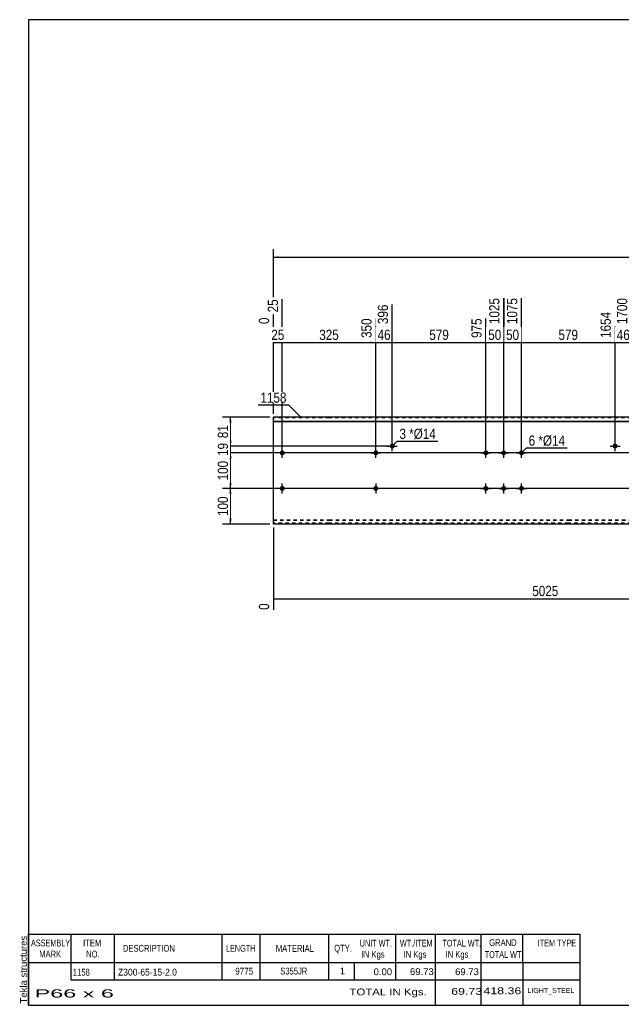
# Model space of a CAD drawing. Header units: millimetres. Extents: x -71 to 331, y -150 to 127.
# Drawn here: x -71.3 to 98.3, y -150.3 to 126.8 of the extents above; entities that cross this region are included whole.
import ezdxf

# ---------------------------------------------------------------- set-up
doc = ezdxf.new("R2010")
doc.units = ezdxf.units.MM
doc.linetypes.add('DXK_LINE_DOT1', pattern=[1.8814, 0.9407, -0.9407])
doc.styles.add('Arial', font='ARIAL.TTF', dxfattribs={"height": 0.2})
doc.styles.add('Arial Narrow', font='ARIALN.TTF', dxfattribs={"height": 0.2})

# ---------------------------------------------------------------- blocks, each defined once
blk = doc.blocks.new('Unknown-629086649-2102')
at = {"color": 5, "linetype": 'Continuous'}
for p, q in [((331.25, 126.75), (-68.75, 126.75)), ((-68.75, 126.75), (-68.75, -150.25)), ((331.25, -150.25), (331.25, 126.75)), ((-68.75, -150.25), (331.25, -150.25))]:
    blk.add_line(p, q, dxfattribs=at)
at = {"color": 174, "linetype": 'Continuous', "style": 'Arial'}
blk.add_text('Tekla structures', height=1.9102, rotation=90, dxfattribs=at).set_placement((-69.25, -149.75))
blk = doc.blocks.new('Part-629086649-1218 - 1203')
at = {"color": 2, "linetype": 'Continuous'}
for p, q in [((0, -15), (0, 15)), ((15.6, 15), (0, 15)), ((0, 13.94), (15.6, 13.94)), ((46.51, 15), (15.7, 15)), ((15.7, 13.94), (46.51, 13.94)), ((82.8, 15), (46.61, 15)), ((46.61, 13.94), (82.8, 13.94)), ((113.72, 15), (82.9, 15)), ((82.9, 13.94), (113.72, 13.94)), ((140.01, 15), (113.82, 15)), ((113.82, 13.94), (140.01, 13.94)), ((165.51, 15), (140.11, 15)), ((140.11, 13.94), (165.51, 13.94)), ((196.47, 15), (165.61, 15)), ((165.61, 13.94), (196.47, 13.94)), ((232.77, 15), (196.57, 15)), ((196.57, 13.94), (232.77, 13.94)), ((253.13, 15), (232.87, 15)), ((232.87, 13.94), (253.13, 13.94)), ((253.13, 15), (253.13, -15)), ((0, 13.8), (15.6, 13.8)), ((15.7, 13.8), (46.51, 13.8)), ((46.61, 13.8), (82.8, 13.8)), ((82.9, 13.8), (113.72, 13.8)), ((113.82, 13.8), (140.01, 13.8)), ((140.11, 13.8), (165.51, 13.8)), ((165.61, 13.8), (196.47, 13.8)), ((196.57, 13.8), (232.77, 13.8)), ((232.87, 13.8), (253.13, 13.8)), ((15.6, -15), (0, -15)), ((46.51, -15), (15.7, -15)), ((82.8, -15), (46.61, -15)), ((113.72, -15), (82.9, -15)), ((140.01, -15), (113.82, -15)), ((165.51, -15), (140.11, -15)), ((196.47, -15), (165.61, -15)), ((232.77, -15), (196.57, -15)), ((253.13, -15), (232.87, -15))]:
    blk.add_line(p, q, dxfattribs=at)
at = {"color": 7, "linetype": 'DXK_LINE_DOT1'}
for p, q in [((15.6, 14.8), (0, 14.8)), ((46.51, 14.8), (15.7, 14.8)), ((82.8, 14.8), (46.61, 14.8)), ((113.72, 14.8), (82.9, 14.8)), ((140.01, 14.8), (113.82, 14.8)), ((165.51, 14.8), (140.11, 14.8)), ((196.47, 14.8), (165.61, 14.8)), ((232.77, 14.8), (196.57, 14.8)), ((253.13, 14.8), (232.87, 14.8)), ((0, -13.8), (15.6, -13.8)), ((15.7, -13.8), (46.51, -13.8)), ((46.61, -13.8), (82.8, -13.8)), ((82.9, -13.8), (113.72, -13.8)), ((113.82, -13.8), (140.01, -13.8)), ((140.11, -13.8), (165.51, -13.8)), ((165.61, -13.8), (196.47, -13.8)), ((196.57, -13.8), (232.77, -13.8)), ((232.87, -13.8), (253.13, -13.8)), ((0, -13.94), (15.6, -13.94)), ((15.6, -14.8), (0, -14.8)), ((15.7, -13.94), (46.51, -13.94)), ((46.51, -14.8), (15.7, -14.8)), ((46.61, -13.94), (82.8, -13.94)), ((82.8, -14.8), (46.61, -14.8)), ((82.9, -13.94), (113.72, -13.94)), ((113.72, -14.8), (82.9, -14.8)), ((113.82, -13.94), (140.01, -13.94)), ((140.01, -14.8), (113.82, -14.8)), ((140.11, -13.94), (165.51, -13.94)), ((165.51, -14.8), (140.11, -14.8)), ((165.61, -13.94), (196.47, -13.94)), ((196.47, -14.8), (165.61, -14.8)), ((196.57, -13.94), (232.77, -13.94)), ((232.77, -14.8), (196.57, -14.8)), ((232.87, -13.94), (253.13, -13.94)), ((253.13, -14.8), (232.87, -14.8))]:
    blk.add_line(p, q, dxfattribs=at)
blk = doc.blocks.new('Bolt-629086649-1224 - 1203')
at = {"linetype": 'Continuous'}
for points in [[(59.01, 5, -1), (60.41, 5, -1)], [(64.01, 5, -1), (65.41, 5, -1)], [(69.01, 5, -1), (70.41, 5, -1)], [(59.01, -5, -1), (60.41, -5, -1)], [(64.01, -5, -1), (65.41, -5, -1)], [(69.01, -5, -1), (70.41, -5, -1)]]:
    blk.add_hatch(color=3, dxfattribs=at).paths.add_polyline_path(points)
at = {"color": 3, "linetype": 'Continuous'}
for p, q in [((59.71, 3.6), (59.71, 6.4)), ((64.71, 3.6), (64.71, 6.4)), ((69.71, 3.6), (69.71, 6.4)), ((58.31, 5), (61.11, 5)), ((63.31, 5), (66.11, 5)), ((68.31, 5), (71.11, 5)), ((58.31, -5), (61.11, -5)), ((59.71, -6.4), (59.71, -3.6)), ((63.31, -5), (66.11, -5)), ((64.71, -6.4), (64.71, -3.6)), ((68.31, -5), (71.11, -5)), ((69.71, -6.4), (69.71, -3.6))]:
    blk.add_line(p, q, dxfattribs=at)
blk = doc.blocks.new('Bolt-629086649-1225 - 1203')
at = {"linetype": 'Continuous'}
blk.add_hatch(color=3, dxfattribs=at).paths.add_polyline_path([(95.3, 6.91, -1), (96.7, 6.91, -1)])
at = {"color": 3, "linetype": 'Continuous'}
for p, q in [((96, 5.51), (96, 8.31)), ((94.6, 6.91), (97.4, 6.91))]:
    blk.add_line(p, q, dxfattribs=at)
blk = doc.blocks.new('Bolt-629086649-1226 - 1203')
at = {"linetype": 'Continuous'}
blk.add_hatch(color=3, dxfattribs=at).paths.add_polyline_path([(32.71, 6.91, -1), (34.11, 6.91, -1)])
at = {"color": 3, "linetype": 'Continuous'}
for p, q in [((33.41, 5.51), (33.41, 8.31)), ((32.01, 6.91), (34.81, 6.91))]:
    blk.add_line(p, q, dxfattribs=at)
blk = doc.blocks.new('Bolt-629086649-1227 - 1203')
at = {"linetype": 'Continuous'}
blk.add_hatch(color=3, dxfattribs=at).paths.add_polyline_path([(28.09, 5, -1), (29.49, 5, -1)])
at = {"color": 3, "linetype": 'Continuous'}
for p, q in [((28.79, 3.6), (28.79, 6.4)), ((27.39, 5), (30.19, 5))]:
    blk.add_line(p, q, dxfattribs=at)
blk = doc.blocks.new('Bolt-629086649-1230 - 1203')
at = {"linetype": 'Continuous'}
blk.add_hatch(color=3, dxfattribs=at).paths.add_polyline_path([(29.49, -5, -1), (28.09, -5, -1)])
at = {"color": 3, "linetype": 'Continuous'}
for p, q in [((30.19, -5), (27.39, -5)), ((28.79, -3.6), (28.79, -6.4))]:
    blk.add_line(p, q, dxfattribs=at)
blk = doc.blocks.new('Bolt-629086649-1233 - 1203')
at = {"linetype": 'Continuous'}
for points in [[(1.8, 5, -1), (3.2, 5, -1)], [(126.21, 5, -1), (127.61, 5, -1)]]:
    blk.add_hatch(color=3, dxfattribs=at).paths.add_polyline_path(points)
at = {"color": 3, "linetype": 'Continuous'}
for p, q in [((2.5, 3.6), (2.5, 6.4)), ((126.91, 3.6), (126.91, 6.4)), ((3.9, 5), (1.1, 5)), ((128.31, 5), (125.51, 5))]:
    blk.add_line(p, q, dxfattribs=at)
blk = doc.blocks.new('Bolt-629086649-1234 - 1203')
at = {"linetype": 'Continuous'}
for points in [[(1.8, -5, -1), (3.2, -5, -1)], [(126.21, -5, -1), (127.61, -5, -1)]]:
    blk.add_hatch(color=3, dxfattribs=at).paths.add_polyline_path(points)
at = {"color": 3, "linetype": 'Continuous'}
for p, q in [((3.9, -5), (1.1, -5)), ((2.5, -6.4), (2.5, -3.6)), ((128.31, -5), (125.51, -5)), ((126.91, -6.4), (126.91, -3.6))]:
    blk.add_line(p, q, dxfattribs=at)
blk = doc.blocks.new('StraightDimension-629086649-1279 - 1203')
at = {"linetype": 'Continuous'}
blk.add_hatch(color=7, dxfattribs=at).paths.add_polyline_path([(94.5, 36.25), (96, 36), (94.5, 35.75)])
at = {"color": 7, "linetype": 'Continuous'}
for p, q in [((69.71, 6), (69.71, 48.51)), ((96, 7.91), (96, 44.61)), ((69.71, 36), (96, 36))]:
    blk.add_line(p, q, dxfattribs=at)
at = {"color": 0, "linetype": 'Continuous'}
blk.add_wipeout([(95.4, 45.21), (91.2, 45.21), (91.2, 36.7), (95.4, 36.7)], dxfattribs=at)
at = {"color": 0}
blk.add_wipeout([(86.2, 36.15), (86.2, 40.35), (79.51, 40.35), (79.51, 36.15)], dxfattribs=at)
at = {"color": 3, "linetype": 'Continuous', "style": 'Arial Narrow'}
blk.add_text('1654', height=2.863, rotation=90.0002, dxfattribs=at).set_placement((94.8, 37.3))
at = {"color": 3, "style": 'Arial Narrow'}
blk.add_text('579', height=2.863, dxfattribs=at).set_placement((80.11, 36.75))
blk = doc.blocks.new('StraightDimension-629086649-1284 - 1203')
at = {"linetype": 'Continuous'}
blk.add_hatch(color=7, dxfattribs=at).paths.add_polyline_path([(27.29, 36.25), (28.79, 36), (27.29, 35.75)])
at = {"color": 7, "linetype": 'Continuous'}
for p, q in [((2.5, 6), (2.5, 48.16)), ((28.79, 6), (28.79, 42.78)), ((2.5, 36), (28.79, 36))]:
    blk.add_line(p, q, dxfattribs=at)
at = {"color": 0, "linetype": 'Continuous'}
blk.add_wipeout([(28.19, 43.38), (23.99, 43.38), (23.99, 36.7), (28.19, 36.7)], dxfattribs=at)
at = {"color": 0}
blk.add_wipeout([(18.99, 36.15), (18.99, 40.35), (12.3, 40.35), (12.3, 36.15)], dxfattribs=at)
at = {"color": 3, "linetype": 'Continuous', "style": 'Arial Narrow'}
blk.add_text('350', height=2.863, rotation=90.0002, dxfattribs=at).set_placement((27.59, 37.3))
at = {"color": 3, "style": 'Arial Narrow'}
blk.add_text('325', height=2.863, dxfattribs=at).set_placement((12.9, 36.75))
blk = doc.blocks.new('StraightDimension-629086649-1411 - 1203')
at = {"linetype": 'Continuous'}
for points in [[(1.5, 59.75), (0, 60), (1.5, 60.25)], [(251.63, 60.25), (253.13, 60), (251.63, 59.75)]]:
    blk.add_hatch(color=7, dxfattribs=at).paths.add_polyline_path(points)
at = {"color": 7, "linetype": 'Continuous'}
for p, q in [((0, 16), (0, 62.25)), ((253.13, 16), (253.13, 62.25)), ((0, 60), (253.13, 60))]:
    blk.add_line(p, q, dxfattribs=at)
at = {"color": 0}
blk.add_wipeout([(130.82, 60.15), (130.82, 64.35), (122.31, 64.35), (122.31, 60.15)], dxfattribs=at)
at = {"color": 3, "style": 'Arial Narrow'}
blk.add_text('9775', height=2.863, dxfattribs=at).set_placement((122.91, 60.75))
blk = doc.blocks.new('StraightDimension-629086649-1283 - 1203')
at = {"linetype": 'Continuous'}
blk.add_hatch(color=7, dxfattribs=at).paths.add_polyline_path([(31.91, 36.25), (33.41, 36), (31.91, 35.75)])
at = {"color": 7, "linetype": 'Continuous'}
for p, q in [((33.41, 7.91), (33.41, 46.68)), ((28.79, 6), (28.79, 42.78)), ((28.79, 36), (33.41, 36))]:
    blk.add_line(p, q, dxfattribs=at)
at = {"color": 0}
blk.add_wipeout([(33.53, 36.15), (33.53, 40.35), (28.68, 40.35), (28.68, 36.15)], dxfattribs=at)
at = {"color": 0, "linetype": 'Continuous'}
blk.add_wipeout([(32.81, 47.28), (28.61, 47.28), (28.61, 40.6), (32.81, 40.6)], dxfattribs=at)
at = {"color": 3, "linetype": 'Continuous', "style": 'Arial Narrow'}
blk.add_text('396', height=2.863, rotation=90.0002, dxfattribs=at).set_placement((32.21, 41.2))
at = {"color": 3, "style": 'Arial Narrow'}
blk.add_text('46', height=2.863, dxfattribs=at).set_placement((29.28, 36.75))
blk = doc.blocks.new('StraightDimension-629086649-1282 - 1203')
at = {"linetype": 'Continuous'}
blk.add_hatch(color=7, dxfattribs=at).paths.add_polyline_path([(58.21, 36.25), (59.71, 36), (58.21, 35.75)])
at = {"color": 7, "linetype": 'Continuous'}
for p, q in [((33.41, 7.91), (33.41, 46.68)), ((59.71, 6), (59.71, 42.78)), ((33.41, 36), (59.71, 36))]:
    blk.add_line(p, q, dxfattribs=at)
at = {"color": 0, "linetype": 'Continuous'}
blk.add_wipeout([(59.11, 43.38), (54.91, 43.38), (54.91, 36.7), (59.11, 36.7)], dxfattribs=at)
at = {"color": 0}
blk.add_wipeout([(49.9, 36.15), (49.9, 40.35), (43.22, 40.35), (43.22, 36.15)], dxfattribs=at)
at = {"color": 3, "linetype": 'Continuous', "style": 'Arial Narrow'}
blk.add_text('975', height=2.863, rotation=90.0002, dxfattribs=at).set_placement((58.51, 37.3))
at = {"color": 3, "style": 'Arial Narrow'}
blk.add_text('579', height=2.863, dxfattribs=at).set_placement((43.82, 36.75))
blk = doc.blocks.new('StraightDimension-629086649-1361 - 1203')
at = {"linetype": 'Continuous'}
for points in [[(-12.25, 13.5), (-12, 15), (-11.75, 13.5)], [(-11.75, 8.41), (-12, 6.91), (-12.25, 8.41)]]:
    blk.add_hatch(color=7, dxfattribs=at).paths.add_polyline_path(points)
at = {"color": 7, "linetype": 'Continuous'}
for p, q in [((-1, 15), (-14.25, 15)), ((-12, 6.91), (-12, 15)), ((32.41, 6.91), (-14.25, 6.91))]:
    blk.add_line(p, q, dxfattribs=at)
at = {"color": 0}
blk.add_wipeout([(-12.15, 13.38), (-16.35, 13.38), (-16.35, 8.53), (-12.15, 8.53)], dxfattribs=at)
at = {"color": 3, "style": 'Arial Narrow'}
blk.add_text('81', height=2.863, rotation=90.0002, dxfattribs=at).set_placement((-12.75, 9.13))
blk = doc.blocks.new('StraightDimension-629086649-1280 - 1203')
at = {"linetype": 'Continuous'}
blk.add_hatch(color=7, dxfattribs=at).paths.add_polyline_path([(68.21, 36.25), (69.71, 36), (68.21, 35.75)])
at = {"color": 7, "linetype": 'Continuous'}
for p, q in [((64.71, 6), (64.71, 48.51)), ((69.71, 6), (69.71, 48.51)), ((64.71, 36), (69.71, 36))]:
    blk.add_line(p, q, dxfattribs=at)
at = {"color": 0}
blk.add_wipeout([(69.64, 36.15), (69.64, 40.35), (64.78, 40.35), (64.78, 36.15)], dxfattribs=at)
at = {"color": 0, "linetype": 'Continuous'}
blk.add_wipeout([(69.11, 49.11), (64.91, 49.11), (64.91, 40.6), (69.11, 40.6)], dxfattribs=at)
at = {"color": 3, "linetype": 'Continuous', "style": 'Arial Narrow'}
blk.add_text('1075', height=2.863, rotation=90.0002, dxfattribs=at).set_placement((68.51, 41.2))
at = {"color": 3, "style": 'Arial Narrow'}
blk.add_text('50', height=2.863, dxfattribs=at).set_placement((65.38, 36.75))
blk = doc.blocks.new('StraightDimension-629086649-1364 - 1203')
at = {"linetype": 'Continuous'}
for points in [[(-12.25, -6.5), (-12, -5), (-11.75, -6.5)], [(-11.75, -13.5), (-12, -15), (-12.25, -13.5)]]:
    blk.add_hatch(color=7, dxfattribs=at).paths.add_polyline_path(points)
at = {"color": 7, "linetype": 'Continuous'}
for p, q in [((249.63, -5), (-14.25, -5)), ((-12, -15), (-12, -5)), ((-1, -15), (-14.25, -15))]:
    blk.add_line(p, q, dxfattribs=at)
at = {"color": 0}
blk.add_wipeout([(-12.15, -6.66), (-16.35, -6.66), (-16.35, -13.34), (-12.15, -13.34)], dxfattribs=at)
at = {"color": 3, "style": 'Arial Narrow'}
blk.add_text('100', height=2.863, rotation=90.0002, dxfattribs=at).set_placement((-12.75, -12.74))
blk = doc.blocks.new('StraightDimension-629086649-1363 - 1203')
at = {"linetype": 'Continuous'}
for points in [[(-12.25, 3.5), (-12, 5), (-11.75, 3.5)], [(-11.75, -3.5), (-12, -5), (-12.25, -3.5)]]:
    blk.add_hatch(color=7, dxfattribs=at).paths.add_polyline_path(points)
at = {"color": 7, "linetype": 'Continuous'}
for p, q in [((249.63, 5), (-14.25, 5)), ((-12, -5), (-12, 5)), ((249.63, -5), (-14.25, -5))]:
    blk.add_line(p, q, dxfattribs=at)
at = {"color": 0}
blk.add_wipeout([(-12.15, 3.34), (-16.35, 3.34), (-16.35, -3.34), (-12.15, -3.34)], dxfattribs=at)
at = {"color": 3, "style": 'Arial Narrow'}
blk.add_text('100', height=2.863, rotation=90.0002, dxfattribs=at).set_placement((-12.75, -2.74))
blk = doc.blocks.new('StraightDimension-629086649-1362 - 1203')
at = {"linetype": 'Continuous'}
for points in [[(-11.75, 8.41), (-12, 6.91), (-12.25, 8.41)], [(-12.25, 3.5), (-12, 5), (-11.75, 3.5)]]:
    blk.add_hatch(color=7, dxfattribs=at).paths.add_polyline_path(points)
at = {"color": 7, "linetype": 'Continuous'}
for p, q in [((32.41, 6.91), (-14.25, 6.91)), ((-12, 5), (-12, 6.91)), ((249.63, 5), (-14.25, 5))]:
    blk.add_line(p, q, dxfattribs=at)
at = {"color": 0}
blk.add_wipeout([(-12.15, 8.38), (-16.35, 8.38), (-16.35, 3.53), (-12.15, 3.53)], dxfattribs=at)
at = {"color": 3, "style": 'Arial Narrow'}
blk.add_text('19', height=2.863, rotation=90.0002, dxfattribs=at).set_placement((-12.75, 4.13))
blk = doc.blocks.new('StraightDimension-629086649-1345 - 1203')
at = {"linetype": 'Continuous'}
blk.add_hatch(color=7, dxfattribs=at).paths.add_polyline_path([(151.31, -35.75), (152.81, -36), (151.31, -36.25)])
at = {"color": 7, "linetype": 'Continuous'}
for p, q in [((152.81, -6), (152.81, -44.61)), ((0, -16), (0, -39.13)), ((0, -36), (152.81, -36))]:
    blk.add_line(p, q, dxfattribs=at)
at = {"color": 0}
blk.add_wipeout([(80.66, -35.85), (80.66, -31.65), (72.15, -31.65), (72.15, -35.85)], dxfattribs=at)
at = {"color": 0, "linetype": 'Continuous'}
for points in [[(-0.6, -36.7), (-4.8, -36.7), (-4.8, -39.73), (-0.6, -39.73)], [(152.21, -36.7), (148.01, -36.7), (148.01, -45.21), (152.21, -45.21)]]:
    blk.add_wipeout(points, dxfattribs=at)
at = {"color": 3, "style": 'Arial Narrow'}
blk.add_text('5025', height=2.863, dxfattribs=at).set_placement((72.75, -35.25))
at = {"color": 3, "linetype": 'Continuous', "style": 'Arial Narrow'}
for s, height, p in [('0', 2.86, (-1.2, -39.13)), ('5025', 2.863, (151.61, -44.61))]:
    blk.add_text(s, height=height, rotation=90.0002, dxfattribs=at).set_placement(p)
blk = doc.blocks.new('StraightDimension-629086649-1281 - 1203')
at = {"linetype": 'Continuous'}
blk.add_hatch(color=7, dxfattribs=at).paths.add_polyline_path([(63.21, 36.25), (64.71, 36), (63.21, 35.75)])
at = {"color": 7, "linetype": 'Continuous'}
for p, q in [((64.71, 6), (64.71, 48.51)), ((59.71, 6), (59.71, 42.78)), ((59.71, 36), (64.71, 36))]:
    blk.add_line(p, q, dxfattribs=at)
at = {"color": 0}
blk.add_wipeout([(64.64, 36.15), (64.64, 40.35), (59.78, 40.35), (59.78, 36.15)], dxfattribs=at)
at = {"color": 0, "linetype": 'Continuous'}
blk.add_wipeout([(64.11, 49.11), (59.91, 49.11), (59.91, 40.6), (64.11, 40.6)], dxfattribs=at)
at = {"color": 3, "linetype": 'Continuous', "style": 'Arial Narrow'}
blk.add_text('1025', height=2.863, rotation=90.0002, dxfattribs=at).set_placement((63.51, 41.2))
at = {"color": 3, "style": 'Arial Narrow'}
blk.add_text('50', height=2.863, dxfattribs=at).set_placement((60.38, 36.75))
blk = doc.blocks.new('StraightDimension-629086649-1285 - 1203')
at = {"linetype": 'Continuous'}
blk.add_hatch(color=7, dxfattribs=at).paths.add_polyline_path([(1, 36.25), (2.5, 36), (1, 35.75)])
at = {"color": 7, "linetype": 'Continuous'}
for p, q in [((2.5, 6), (2.5, 48.16)), ((0, 16), (0, 43.03)), ((0, 36), (2.5, 36))]:
    blk.add_line(p, q, dxfattribs=at)
at = {"color": 0, "linetype": 'Continuous'}
blk.add_wipeout([(1.9, 48.76), (-2.3, 48.76), (-2.3, 43.9), (1.9, 43.9)], dxfattribs=at)
at = {"color": 0}
blk.add_wipeout([(3.68, 36.15), (3.68, 40.35), (-1.18, 40.35), (-1.18, 36.15)], dxfattribs=at)
at = {"color": 0, "linetype": 'Continuous'}
blk.add_wipeout([(-0.6, 43.63), (-4.8, 43.63), (-4.8, 40.6), (-0.6, 40.6)], dxfattribs=at)
at = {"color": 3, "linetype": 'Continuous', "style": 'Arial Narrow'}
for s, height, p in [('25', 2.863, (1.3, 44.5)), ('0', 2.86, (-1.2, 41.2))]:
    blk.add_text(s, height=height, rotation=90.0002, dxfattribs=at).set_placement(p)
at = {"color": 3, "style": 'Arial Narrow'}
blk.add_text('25', height=2.863, dxfattribs=at).set_placement((-0.58, 36.75))
blk = doc.blocks.new('StraightDimension-629086649-1278 - 1203')
at = {"linetype": 'Continuous'}
blk.add_hatch(color=7, dxfattribs=at).paths.add_polyline_path([(99.12, 36.25), (100.62, 36), (99.12, 35.75)])
at = {"color": 7, "linetype": 'Continuous'}
for p, q in [((100.62, 6), (100.62, 48.51)), ((96, 7.91), (96, 44.61)), ((96, 36), (100.62, 36))]:
    blk.add_line(p, q, dxfattribs=at)
at = {"color": 0}
blk.add_wipeout([(100.74, 36.15), (100.74, 40.35), (95.88, 40.35), (95.88, 36.15)], dxfattribs=at)
at = {"color": 0, "linetype": 'Continuous'}
blk.add_wipeout([(100.02, 49.11), (95.82, 49.11), (95.82, 40.6), (100.02, 40.6)], dxfattribs=at)
at = {"color": 3, "linetype": 'Continuous', "style": 'Arial Narrow'}
blk.add_text('1700', height=2.863, rotation=90.0002, dxfattribs=at).set_placement((99.42, 41.2))
at = {"color": 3, "style": 'Arial Narrow'}
blk.add_text('46', height=2.863, dxfattribs=at).set_placement((96.48, 36.75))
blk = doc.blocks.new('CBS_BOM-629086649-2164')
at = {"color": 7, "linetype": 'Continuous'}
for p, q in [((-68.78, -138.28), (-68.78, -130.28)), ((-68.78, -130.28), (86.14, -130.28)), ((-56.78, -138.28), (-56.78, -130.28)), ((-44.59, -138.28), (-44.59, -130.28)), ((-14.43, -138.28), (-14.43, -130.28)), ((-3.75, -138.28), (-3.75, -130.28)), ((15.57, -138.28), (15.57, -130.28)), ((34.37, -138.28), (34.37, -130.28)), ((45.58, -138.28), (45.58, -130.28)), ((58.37, -138.28), (58.37, -130.28)), ((70.12, -138.28), (70.12, -130.28)), ((86.14, -130.29), (86.14, -138.27)), ((-68.78, -138.28), (86.14, -138.28)), ((-68.78, -143.08), (-68.78, -138.28)), ((-56.78, -143.08), (-56.78, -138.28)), ((-44.59, -143.08), (-44.59, -138.28)), ((-14.43, -143.08), (-14.43, -138.28)), ((-3.75, -143.08), (-3.75, -138.28)), ((15.57, -143.08), (15.57, -138.28)), ((22.83, -143.08), (22.83, -138.28)), ((34.37, -143.08), (34.37, -138.28)), ((45.58, -143.08), (45.58, -138.28)), ((58.37, -143.08), (58.37, -138.28)), ((70.14, -143.08), (70.14, -138.28)), ((86.14, -138.28), (86.14, -143.08)), ((-68.78, -150.28), (-68.78, -143.1)), ((-56.78, -143.08), (86.14, -143.08)), ((45.58, -150.28), (45.58, -143.1)), ((58.37, -150.28), (58.37, -143.1)), ((70.18, -150.28), (70.18, -143.1)), ((86.14, -143.08), (86.14, -150.28)), ((-68.78, -150.28), (86.14, -150.28))]:
    blk.add_line(p, q, dxfattribs=at)
at = {"color": 3, "linetype": 'Continuous', "style": 'Arial'}
for s, height, width, p in [('ASSEMBLY', 1.91, 0.7, (-68.1, -133.71)), ('ITEM', 1.91, 0.8, (-53.45, -133.71)), ('UNIT WT.', 1.91, 0.7, (24.26, -133.78)), ('WT./ITEM', 1.91, 0.7, (35.55, -133.78)), ('TOTAL WT.', 1.91, 0.7, (47.49, -133.78)), ('GRAND', 1.91, 0.8, (60.64, -133.62)), ('ITEM TYPE', 1.91, 0.7, (74.28, -133.7)), ('MARK', 1.91, 0.8, (-65.78, -136.84)), ('NO.', 1.91, 0.8, (-52.6, -136.84)), ('DESCRIPTION', 1.9102, 0.8, (-42.27, -135.21)), ('LENGTH', 1.91, 0.7, (-13.32, -135.21)), ('MATERIAL', 1.91, 0.8, (0.7, -135.26)), ('QTY.', 1.91, 0.8, (17.09, -135.18)), ('IN Kgs', 1.91, 0.8, (24.84, -136.92)), ('IN Kgs', 1.91, 0.8, (36.59, -136.92)), ('IN Kgs', 1.91, 0.8, (48.38, -136.92)), ('TOTAL WT.', 1.91, 0.7, (59.38, -136.96))]:
    blk.add_text(s, height=height, dxfattribs=dict(at, width=width)).set_placement(p)
at = {"color": 7, "linetype": 'Continuous', "style": 'Arial'}
for s, height, width, p in [('1158', 1.91, 0.8, (-56.32, -141.93)), ('Z300-65-15-2.0', 1.9102, 0.9, (-43.65, -141.93)), ('9775', 1.91, 0.85, (-10.71, -141.65)), ('S355JR', 1.91, 0.8, (1.94, -141.62))]:
    blk.add_text(s, height=height, dxfattribs=dict(at, width=width)).set_placement(p)
for s, p in [('1', (18.66, -141.62)), ('0.00', (28.17, -141.81)), ('69.73', (38.39, -141.78)), ('69.73', (51.06, -141.81))]:
    blk.add_text(s, height=1.91, dxfattribs=at).set_placement(p)
at = {"color": 6, "linetype": 'Continuous', "style": 'Arial'}
for s, height, width, p in [('P66 x 6', 2.292, 2.05, (-67.06, -148.09)), ('TOTAL IN Kgs.', 1.9102, 1.2, (21.38, -147.48)), ('69.73', 1.91, 1.3, (49.97, -147.33)), ('418.36', 1.91, 1.3, (59.04, -147.17))]:
    blk.add_text(s, height=height, dxfattribs=dict(at, width=width)).set_placement(p)
blk.add_text('LIGHT_STEEL', height=1.4135, dxfattribs=at).set_placement((71.39, -146.83))
blk = doc.blocks.new('Mark-629086649-1414 - 1203')
at = {"color": 0}
blk.add_wipeout([(3.69, 19.09), (3.69, 22.09), (-3.63, 22.09), (-3.63, 19.09)], dxfattribs=at)
blk.add_wipeout([(3.69, 19.09), (3.69, 22.09), (-3.63, 22.09), (-3.63, 19.09)], dxfattribs=at)
at = {"color": 7, "linetype": 'Continuous'}
for p in [(-4.23, 18.49), (7.82, 14.95)]:
    blk.add_line(p, (4.29, 18.49), dxfattribs=at)
at = {"color": 3, "style": 'Arial Narrow'}
blk.add_text('1158', height=2.863, dxfattribs=at).set_placement((-3.63, 19.09))
blk = doc.blocks.new('MarkSet-629086649-1447 - 1203')
at = {"color": 0}
blk.add_wipeout([(37.26, 8.93), (37.26, 11.93), (35.43, 11.93), (35.43, 8.93)], dxfattribs=at)
blk.add_wipeout([(37.26, 8.93), (37.26, 11.93), (35.43, 11.93), (35.43, 8.93)], dxfattribs=at)
at = {"color": 7, "linetype": 'Continuous'}
blk.add_line((33.41, 6.91), (34.83, 8.33), dxfattribs=at)
at = {"color": 0}
blk.add_wipeout([(39.43, 8.93), (39.43, 11.93), (38.16, 11.93), (38.16, 8.93)], dxfattribs=at)
blk.add_wipeout([(39.43, 8.93), (39.43, 11.93), (38.16, 11.93), (38.16, 8.93)], dxfattribs=at)
at = {"color": 3, "style": 'Arial Narrow'}
blk.add_text('3', height=2.86, dxfattribs=at).set_placement((35.43, 8.93))
at = {"color": 0}
blk.add_wipeout([(45.65, 8.93), (45.65, 11.93), (39.43, 11.93), (39.43, 8.93)], dxfattribs=at)
blk.add_wipeout([(45.65, 8.93), (45.65, 11.93), (39.43, 11.93), (39.43, 8.93)], dxfattribs=at)
at = {"color": 7, "linetype": 'Continuous'}
blk.add_line((34.83, 8.33), (46.25, 8.33), dxfattribs=at)
at = {"color": 3, "style": 'Arial Narrow'}
for s, height, p in [('*', 2.86, (38.16, 8.93)), ('Ø14', 2.863, (39.43, 8.93))]:
    blk.add_text(s, height=height, dxfattribs=at).set_placement(p)
blk = doc.blocks.new('Mark-629086649-1457 - 1203')
at = {"color": 0}
blk.add_wipeout([(73.55, 7.01), (73.55, 10.01), (71.72, 10.01), (71.72, 7.01)], dxfattribs=at)
blk.add_wipeout([(73.55, 7.01), (73.55, 10.01), (71.72, 10.01), (71.72, 7.01)], dxfattribs=at)
at = {"color": 7, "linetype": 'Continuous'}
blk.add_line((69.71, 5), (71.12, 6.41), dxfattribs=at)
at = {"color": 0}
blk.add_wipeout([(75.73, 7.01), (75.73, 10.01), (74.45, 10.01), (74.45, 7.01)], dxfattribs=at)
blk.add_wipeout([(75.73, 7.01), (75.73, 10.01), (74.45, 10.01), (74.45, 7.01)], dxfattribs=at)
at = {"color": 3, "style": 'Arial Narrow'}
blk.add_text('6', height=2.86, dxfattribs=at).set_placement((71.72, 7.01))
at = {"color": 0}
blk.add_wipeout([(81.94, 7.01), (81.94, 10.01), (75.73, 10.01), (75.73, 7.01)], dxfattribs=at)
blk.add_wipeout([(81.94, 7.01), (81.94, 10.01), (75.73, 10.01), (75.73, 7.01)], dxfattribs=at)
at = {"color": 7, "linetype": 'Continuous'}
blk.add_line((71.12, 6.41), (82.54, 6.41), dxfattribs=at)
at = {"color": 3, "style": 'Arial Narrow'}
for s, height, p in [('*', 2.86, (74.45, 7.01)), ('Ø14', 2.863, (75.73, 7.01))]:
    blk.add_text(s, height=height, dxfattribs=at).set_placement(p)

msp = doc.modelspace()

# ---------------------------------------------------------------- block references
for name in ['Unknown-629086649-2102', 'Part-629086649-1218 - 1203', 'Bolt-629086649-1226 - 1203', 'Bolt-629086649-1225 - 1203', 'Bolt-629086649-1233 - 1203', 'Bolt-629086649-1227 - 1203', 'Bolt-629086649-1224 - 1203', 'Bolt-629086649-1234 - 1203', 'Bolt-629086649-1230 - 1203', 'CBS_BOM-629086649-2164']:
    msp.add_blockref(name, (0, 0))

# ---------------------------------------------------------------- next in the draw order: block references
for name in ['StraightDimension-629086649-1284 - 1203', 'StraightDimension-629086649-1279 - 1203', 'StraightDimension-629086649-1364 - 1203']:
    msp.add_blockref(name, (0, 0))

# ---------------------------------------------------------------- next in the draw order: block references
msp.add_blockref('StraightDimension-629086649-1411 - 1203', (0, 0))

# ---------------------------------------------------------------- next in the draw order: block references
for name in ['StraightDimension-629086649-1283 - 1203', 'StraightDimension-629086649-1280 - 1203']:
    msp.add_blockref(name, (0, 0))

# ---------------------------------------------------------------- next in the draw order: block references
msp.add_blockref('StraightDimension-629086649-1282 - 1203', (0, 0))

# ---------------------------------------------------------------- next in the draw order: block references
for name in ['StraightDimension-629086649-1361 - 1203', 'StraightDimension-629086649-1363 - 1203']:
    msp.add_blockref(name, (0, 0))

# ---------------------------------------------------------------- next in the draw order: block references
for name in ['StraightDimension-629086649-1362 - 1203', 'StraightDimension-629086649-1345 - 1203']:
    msp.add_blockref(name, (0, 0))

# ---------------------------------------------------------------- next in the draw order: block references
for name in ['StraightDimension-629086649-1285 - 1203', 'StraightDimension-629086649-1281 - 1203', 'StraightDimension-629086649-1278 - 1203', 'MarkSet-629086649-1447 - 1203', 'Mark-629086649-1457 - 1203']:
    msp.add_blockref(name, (0, 0))

# ---------------------------------------------------------------- next in the draw order: block references
msp.add_blockref('Mark-629086649-1414 - 1203', (0, 0))

doc.saveas('drawing.dxf')
